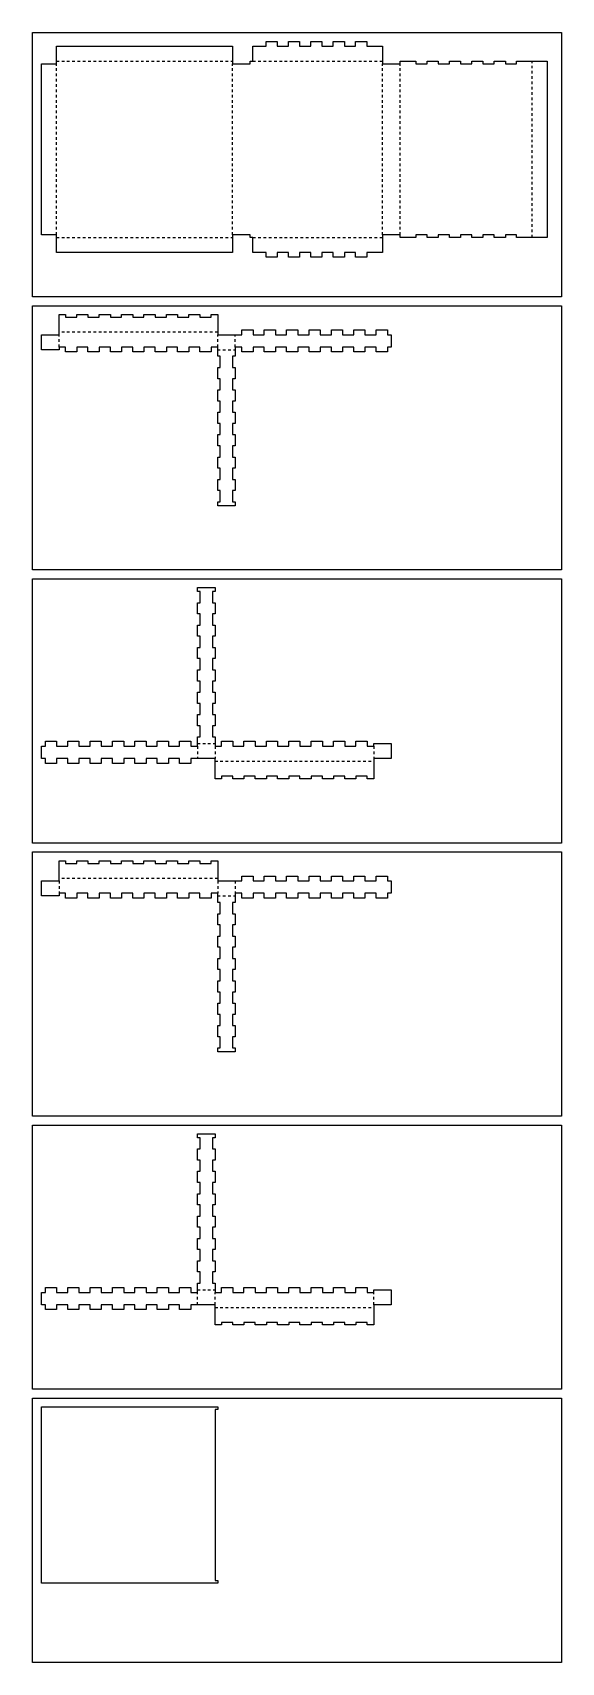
# Model space of a CAD drawing. Header units: metres. Extents: x 0 to 600, y -1550 to 300.
import ezdxf

# ---------------------------------------------------------------- set-up
doc = ezdxf.new("R2010")
doc.units = ezdxf.units.M

msp = doc.modelspace()

# ---------------------------------------------------------------- linework, layer by layer
at = {"layer": '1'}
for p, q in [((27, 264.46), (27, 284.46)), ((27, 284.46), (227, 284.46)), ((227, 284.46), (227, 264.46)), ((250, 267.46), (250, 284.46)), ((250, 284.46), (264.85, 284.46)), ((264.85, 284.46), (264.85, 290)), ((264.85, 290), (277.55, 290)), ((277.55, 290), (277.55, 284.46)), ((277.55, 284.46), (290.25, 284.46)), ((290.25, 284.46), (290.25, 290)), ((290.25, 290), (302.95, 290)), ((302.95, 290), (302.95, 284.46)), ((302.95, 284.46), (315.65, 284.46)), ((315.65, 284.46), (315.65, 290)), ((315.65, 290), (328.35, 290)), ((328.35, 290), (328.35, 284.46)), ((328.35, 284.46), (341.05, 284.46)), ((341.05, 284.46), (341.05, 290)), ((341.05, 290), (353.75, 290)), ((353.75, 290), (353.75, 284.46)), ((353.75, 284.46), (366.45, 284.46)), ((366.45, 284.46), (366.45, 290)), ((366.45, 290), (379.15, 290)), ((379.15, 290), (379.15, 284.46)), ((379.15, 284.46), (397, 284.46)), ((397, 284.46), (397, 264.46)), ((10, 70.46), (10, 264.46)), ((10, 264.46), (27, 264.46)), ((227, 264.46), (247, 264.46)), ((247, 264.46), (247, 267.46)), ((247, 267.46), (250, 267.46)), ((397, 264.46), (417, 264.46)), ((417, 264.46), (417, 267.46)), ((417, 267.46), (434.85, 267.46)), ((434.85, 267.46), (434.85, 264.46)), ((434.85, 264.46), (447.55, 264.46)), ((447.55, 264.46), (447.55, 267.46)), ((447.55, 267.46), (460.25, 267.46)), ((460.25, 267.46), (460.25, 264.46)), ((460.25, 264.46), (472.95, 264.46)), ((472.95, 264.46), (472.95, 267.46)), ((472.95, 267.46), (485.65, 267.46)), ((485.65, 267.46), (485.65, 264.46)), ((485.65, 264.46), (498.35, 264.46)), ((498.35, 264.46), (498.35, 267.46)), ((498.35, 267.46), (511.05, 267.46)), ((511.05, 267.46), (511.05, 264.46)), ((511.05, 264.46), (523.75, 264.46)), ((523.75, 264.46), (523.75, 267.46)), ((523.75, 267.46), (536.45, 267.46)), ((536.45, 267.46), (536.45, 264.46)), ((536.45, 264.46), (549.15, 264.46)), ((549.15, 264.46), (549.15, 267.46)), ((549.15, 267.46), (584, 267.46)), ((584, 267.46), (584, 67.46)), ((27, 70.46), (10, 70.46)), ((27, 50.46), (27, 70.46)), ((247, 70.46), (227, 70.46)), ((227, 70.46), (227, 50.46)), ((247, 67.46), (247, 70.46)), ((250, 67.46), (247, 67.46)), ((250, 50.46), (250, 67.46)), ((417, 70.46), (397, 70.46)), ((397, 70.46), (397, 50.46)), ((417, 67.46), (417, 70.46)), ((434.85, 67.46), (417, 67.46)), ((447.55, 70.46), (434.85, 70.46)), ((434.85, 70.46), (434.85, 67.46)), ((447.55, 67.46), (447.55, 70.46)), ((460.25, 67.46), (447.55, 67.46)), ((472.95, 70.46), (460.25, 70.46)), ((460.25, 70.46), (460.25, 67.46)), ((472.95, 67.46), (472.95, 70.46)), ((485.65, 67.46), (472.95, 67.46)), ((498.35, 70.46), (485.65, 70.46)), ((485.65, 70.46), (485.65, 67.46)), ((498.35, 67.46), (498.35, 70.46)), ((511.05, 67.46), (498.35, 67.46)), ((523.75, 70.46), (511.05, 70.46)), ((511.05, 70.46), (511.05, 67.46)), ((523.75, 67.46), (523.75, 70.46)), ((536.45, 67.46), (523.75, 67.46)), ((549.15, 70.46), (536.45, 70.46)), ((536.45, 70.46), (536.45, 67.46)), ((549.15, 67.46), (549.15, 70.46)), ((584, 67.46), (549.15, 67.46)), ((227, 50.46), (27, 50.46)), ((264.85, 50.46), (250, 50.46)), ((264.85, 44.92), (264.85, 50.46)), ((277.55, 44.92), (264.85, 44.92)), ((290.25, 50.46), (277.55, 50.46)), ((277.55, 50.46), (277.55, 44.92)), ((290.25, 44.92), (290.25, 50.46)), ((302.95, 44.92), (290.25, 44.92)), ((315.65, 50.46), (302.95, 50.46)), ((302.95, 50.46), (302.95, 44.92)), ((315.65, 44.92), (315.65, 50.46)), ((328.35, 44.92), (315.65, 44.92)), ((341.05, 50.46), (328.35, 50.46)), ((328.35, 50.46), (328.35, 44.92)), ((341.05, 44.92), (341.05, 50.46)), ((353.75, 44.92), (341.05, 44.92)), ((366.45, 50.46), (353.75, 50.46)), ((353.75, 50.46), (353.75, 44.92)), ((366.45, 44.92), (366.45, 50.46)), ((379.15, 44.92), (366.45, 44.92)), ((397, 50.46), (379.15, 50.46)), ((379.15, 50.46), (379.15, 44.92))]:
    msp.add_line(p, q, dxfattribs=at)
at = {"layer": '2'}
for p, q in [((10, -1460), (10, -1260)), ((10, -1260), (210, -1260)), ((210, -1263), (207, -1263)), ((207, -1263), (207, -1457)), ((210, -1260), (210, -1263)), ((210, -1460), (10, -1460)), ((207, -1457), (210, -1457)), ((210, -1457), (210, -1460))]:
    msp.add_line(p, q, dxfattribs=at)
at = {"layer": '3'}
for p, q in [((30, -43), (30, -20)), ((30, -20), (37.45, -20)), ((37.45, -20), (37.45, -23)), ((37.45, -23), (50.15, -23)), ((50.15, -23), (50.15, -20)), ((50.15, -20), (62.85, -20)), ((62.85, -20), (62.85, -23)), ((62.85, -23), (75.55, -23)), ((75.55, -23), (75.55, -20)), ((75.55, -20), (88.25, -20)), ((88.25, -20), (88.25, -23)), ((88.25, -23), (100.95, -23)), ((100.95, -23), (100.95, -20)), ((100.95, -20), (113.65, -20)), ((113.65, -20), (113.65, -23)), ((113.65, -23), (126.35, -23)), ((126.35, -23), (126.35, -20)), ((126.35, -20), (139.05, -20)), ((139.05, -20), (139.05, -23)), ((139.05, -23), (151.75, -23)), ((151.75, -23), (151.75, -20)), ((151.75, -20), (164.45, -20)), ((164.45, -20), (164.45, -23)), ((164.45, -23), (177.15, -23)), ((177.15, -23), (177.15, -20)), ((177.15, -20), (189.85, -20)), ((189.85, -20), (189.85, -23)), ((189.85, -23), (202.55, -23)), ((202.55, -23), (202.55, -20)), ((202.55, -20), (210, -20)), ((210, -20), (210, -43)), ((10, -60), (10, -43)), ((10, -43), (30, -43)), ((210, -43), (237.45, -43)), ((237.45, -43), (237.45, -37.46)), ((237.45, -37.46), (250.15, -37.46)), ((250.15, -37.46), (250.15, -43)), ((250.15, -43), (262.85, -43)), ((262.85, -43), (262.85, -37.46)), ((262.85, -37.46), (275.55, -37.46)), ((275.55, -37.46), (275.55, -43)), ((275.55, -43), (288.25, -43)), ((288.25, -43), (288.25, -37.46)), ((288.25, -37.46), (300.95, -37.46)), ((300.95, -37.46), (300.95, -43)), ((300.95, -43), (313.65, -43)), ((313.65, -43), (313.65, -37.46)), ((313.65, -37.46), (326.35, -37.46)), ((326.35, -37.46), (326.35, -43)), ((326.35, -43), (339.05, -43)), ((339.05, -43), (339.05, -37.46)), ((339.05, -37.46), (351.75, -37.46)), ((351.75, -37.46), (351.75, -43)), ((351.75, -43), (364.45, -43)), ((364.45, -43), (364.45, -37.46)), ((364.45, -37.46), (377.15, -37.46)), ((377.15, -37.46), (377.15, -43)), ((377.15, -43), (389.85, -43)), ((389.85, -43), (389.85, -37.46)), ((389.85, -37.46), (402.55, -37.46)), ((402.55, -37.46), (402.55, -43)), ((402.55, -43), (407, -43)), ((407, -43), (407, -57)), ((30, -60), (10, -60)), ((37.45, -57), (30, -57)), ((30, -57), (30, -60)), ((37.45, -62.54), (37.45, -57)), ((50.15, -62.54), (37.45, -62.54)), ((62.85, -57), (50.15, -57)), ((50.15, -57), (50.15, -62.54)), ((62.85, -62.54), (62.85, -57)), ((75.55, -62.54), (62.85, -62.54)), ((88.25, -57), (75.55, -57)), ((75.55, -57), (75.55, -62.54)), ((88.25, -62.54), (88.25, -57)), ((100.95, -62.54), (88.25, -62.54)), ((113.65, -57), (100.95, -57)), ((100.95, -57), (100.95, -62.54)), ((113.65, -62.54), (113.65, -57)), ((126.35, -62.54), (113.65, -62.54)), ((139.05, -57), (126.35, -57)), ((126.35, -57), (126.35, -62.54)), ((139.05, -62.54), (139.05, -57)), ((151.75, -62.54), (139.05, -62.54)), ((164.45, -57), (151.75, -57)), ((151.75, -57), (151.75, -62.54)), ((164.45, -62.54), (164.45, -57)), ((177.15, -62.54), (164.45, -62.54)), ((189.85, -57), (177.15, -57)), ((177.15, -57), (177.15, -62.54)), ((189.85, -62.54), (189.85, -57)), ((202.55, -62.54), (189.85, -62.54)), ((210, -57), (202.55, -57)), ((202.55, -57), (202.55, -62.54)), ((210, -67.45), (210, -57)), ((213, -67.45), (210, -67.45)), ((213, -80.15), (213, -67.45)), ((230, -67.45), (227, -67.45)), ((227, -67.45), (227, -80.15)), ((237.45, -57), (230, -57)), ((230, -57), (230, -67.45)), ((237.45, -62.54), (237.45, -57)), ((250.15, -62.54), (237.45, -62.54)), ((262.85, -57), (250.15, -57)), ((250.15, -57), (250.15, -62.54)), ((262.85, -62.54), (262.85, -57)), ((275.55, -62.54), (262.85, -62.54)), ((288.25, -57), (275.55, -57)), ((275.55, -57), (275.55, -62.54)), ((288.25, -62.54), (288.25, -57)), ((300.95, -62.54), (288.25, -62.54)), ((313.65, -57), (300.95, -57)), ((300.95, -57), (300.95, -62.54)), ((313.65, -62.54), (313.65, -57)), ((326.35, -62.54), (313.65, -62.54)), ((339.05, -57), (326.35, -57)), ((326.35, -57), (326.35, -62.54)), ((339.05, -62.54), (339.05, -57)), ((351.75, -62.54), (339.05, -62.54)), ((364.45, -57), (351.75, -57)), ((351.75, -57), (351.75, -62.54)), ((364.45, -62.54), (364.45, -57)), ((377.15, -62.54), (364.45, -62.54)), ((389.85, -57), (377.15, -57)), ((377.15, -57), (377.15, -62.54)), ((389.85, -62.54), (389.85, -57)), ((402.55, -62.54), (389.85, -62.54)), ((407, -57), (402.55, -57)), ((402.55, -57), (402.55, -62.54)), ((210, -92.85), (210, -80.15)), ((210, -80.15), (213, -80.15)), ((227, -80.15), (230, -80.15)), ((230, -80.15), (230, -92.85)), ((213, -92.85), (210, -92.85)), ((210, -118.25), (210, -105.55)), ((210, -105.55), (213, -105.55)), ((213, -105.55), (213, -92.85)), ((230, -92.85), (227, -92.85)), ((227, -92.85), (227, -105.55)), ((227, -105.55), (230, -105.55)), ((230, -105.55), (230, -118.25)), ((213, -118.25), (210, -118.25)), ((213, -130.95), (213, -118.25)), ((230, -118.25), (227, -118.25)), ((227, -118.25), (227, -130.95)), ((210, -143.65), (210, -130.95)), ((210, -130.95), (213, -130.95)), ((213, -143.65), (210, -143.65)), ((213, -156.35), (213, -143.65)), ((227, -130.95), (230, -130.95)), ((230, -143.65), (227, -143.65)), ((227, -143.65), (227, -156.35)), ((230, -130.95), (230, -143.65)), ((210, -169.05), (210, -156.35)), ((210, -156.35), (213, -156.35)), ((227, -156.35), (230, -156.35)), ((230, -156.35), (230, -169.05)), ((213, -169.05), (210, -169.05)), ((210, -194.45), (210, -181.75)), ((210, -181.75), (213, -181.75)), ((213, -181.75), (213, -169.05)), ((230, -169.05), (227, -169.05)), ((227, -169.05), (227, -181.75)), ((227, -181.75), (230, -181.75)), ((230, -181.75), (230, -194.45)), ((213, -194.45), (210, -194.45)), ((213, -207.15), (213, -194.45)), ((230, -194.45), (227, -194.45)), ((227, -194.45), (227, -207.15)), ((210, -219.85), (210, -207.15)), ((210, -207.15), (213, -207.15)), ((213, -219.85), (210, -219.85)), ((213, -232.55), (213, -219.85)), ((227, -207.15), (230, -207.15)), ((230, -219.85), (227, -219.85)), ((227, -219.85), (227, -232.55)), ((230, -207.15), (230, -219.85)), ((210, -237), (210, -232.55)), ((210, -232.55), (213, -232.55)), ((230, -237), (210, -237)), ((227, -232.55), (230, -232.55)), ((230, -232.55), (230, -237))]:
    msp.add_line(p, q, dxfattribs=at)
at = {"layer": '4'}
for p, q in [((187, -334.45), (187, -330)), ((187, -330), (207, -330)), ((207, -330), (207, -334.45)), ((190, -334.45), (187, -334.45)), ((187, -359.85), (187, -347.15)), ((187, -347.15), (190, -347.15)), ((190, -347.15), (190, -334.45)), ((207, -334.45), (204, -334.45)), ((204, -334.45), (204, -347.15)), ((204, -347.15), (207, -347.15)), ((207, -347.15), (207, -359.85)), ((190, -359.85), (187, -359.85)), ((190, -372.55), (190, -359.85)), ((207, -359.85), (204, -359.85)), ((204, -359.85), (204, -372.55)), ((187, -385.25), (187, -372.55)), ((187, -372.55), (190, -372.55)), ((190, -385.25), (187, -385.25)), ((190, -397.95), (190, -385.25)), ((204, -372.55), (207, -372.55)), ((207, -385.25), (204, -385.25)), ((204, -385.25), (204, -397.95)), ((207, -372.55), (207, -385.25)), ((187, -410.65), (187, -397.95)), ((187, -397.95), (190, -397.95)), ((204, -397.95), (207, -397.95)), ((207, -397.95), (207, -410.65)), ((190, -410.65), (187, -410.65)), ((187, -436.05), (187, -423.35)), ((187, -423.35), (190, -423.35)), ((190, -423.35), (190, -410.65)), ((207, -410.65), (204, -410.65)), ((204, -410.65), (204, -423.35)), ((204, -423.35), (207, -423.35)), ((207, -423.35), (207, -436.05)), ((190, -436.05), (187, -436.05)), ((190, -448.75), (190, -436.05)), ((207, -436.05), (204, -436.05)), ((204, -436.05), (204, -448.75)), ((187, -461.45), (187, -448.75)), ((187, -448.75), (190, -448.75)), ((190, -461.45), (187, -461.45)), ((190, -474.15), (190, -461.45)), ((204, -448.75), (207, -448.75)), ((207, -461.45), (204, -461.45)), ((204, -461.45), (204, -474.15)), ((207, -448.75), (207, -461.45)), ((187, -486.85), (187, -474.15)), ((187, -474.15), (190, -474.15)), ((204, -474.15), (207, -474.15)), ((207, -474.15), (207, -486.85)), ((190, -486.85), (187, -486.85)), ((190, -499.55), (190, -486.85)), ((207, -486.85), (204, -486.85)), ((204, -486.85), (204, -499.55)), ((10, -524), (10, -510)), ((10, -510), (14.45, -510)), ((14.45, -510), (14.45, -504.46)), ((14.45, -504.46), (27.15, -504.46)), ((27.15, -504.46), (27.15, -510)), ((27.15, -510), (39.85, -510)), ((39.85, -510), (39.85, -504.46)), ((39.85, -504.46), (52.55, -504.46)), ((52.55, -504.46), (52.55, -510)), ((52.55, -510), (65.25, -510)), ((65.25, -510), (65.25, -504.46)), ((65.25, -504.46), (77.95, -504.46)), ((77.95, -504.46), (77.95, -510)), ((77.95, -510), (90.65, -510)), ((90.65, -510), (90.65, -504.46)), ((90.65, -504.46), (103.35, -504.46)), ((103.35, -504.46), (103.35, -510)), ((103.35, -510), (116.05, -510)), ((116.05, -510), (116.05, -504.46)), ((116.05, -504.46), (128.75, -504.46)), ((128.75, -504.46), (128.75, -510)), ((128.75, -510), (141.45, -510)), ((141.45, -510), (141.45, -504.46)), ((141.45, -504.46), (154.15, -504.46)), ((154.15, -504.46), (154.15, -510)), ((154.15, -510), (166.85, -510)), ((166.85, -510), (166.85, -504.46)), ((166.85, -504.46), (179.55, -504.46)), ((179.55, -504.46), (179.55, -510)), ((179.55, -510), (187, -510)), ((187, -510), (187, -499.55)), ((187, -499.55), (190, -499.55)), ((204, -499.55), (207, -499.55)), ((207, -499.55), (207, -510)), ((207, -510), (214.45, -510)), ((214.45, -510), (214.45, -504.46)), ((214.45, -504.46), (227.15, -504.46)), ((227.15, -504.46), (227.15, -510)), ((227.15, -510), (239.85, -510)), ((239.85, -510), (239.85, -504.46)), ((239.85, -504.46), (252.55, -504.46)), ((252.55, -504.46), (252.55, -510)), ((252.55, -510), (265.25, -510)), ((265.25, -510), (265.25, -504.46)), ((265.25, -504.46), (277.95, -504.46)), ((277.95, -504.46), (277.95, -510)), ((277.95, -510), (290.65, -510)), ((290.65, -510), (290.65, -504.46)), ((290.65, -504.46), (303.35, -504.46)), ((303.35, -504.46), (303.35, -510)), ((303.35, -510), (316.05, -510)), ((316.05, -510), (316.05, -504.46)), ((316.05, -504.46), (328.75, -504.46)), ((328.75, -504.46), (328.75, -510)), ((328.75, -510), (341.45, -510)), ((341.45, -510), (341.45, -504.46)), ((341.45, -504.46), (354.15, -504.46)), ((354.15, -504.46), (354.15, -510)), ((354.15, -510), (366.85, -510)), ((366.85, -510), (366.85, -504.46)), ((366.85, -504.46), (379.55, -504.46)), ((379.55, -504.46), (379.55, -510)), ((379.55, -510), (387, -510)), ((387, -510), (387, -507)), ((387, -507), (407, -507)), ((407, -507), (407, -524)), ((14.45, -524), (10, -524)), ((14.45, -529.54), (14.45, -524)), ((27.15, -529.54), (14.45, -529.54)), ((39.85, -524), (27.15, -524)), ((27.15, -524), (27.15, -529.54)), ((39.85, -529.54), (39.85, -524)), ((52.55, -529.54), (39.85, -529.54)), ((65.25, -524), (52.55, -524)), ((52.55, -524), (52.55, -529.54)), ((65.25, -529.54), (65.25, -524)), ((77.95, -529.54), (65.25, -529.54)), ((90.65, -524), (77.95, -524)), ((77.95, -524), (77.95, -529.54)), ((90.65, -529.54), (90.65, -524)), ((103.35, -529.54), (90.65, -529.54)), ((116.05, -524), (103.35, -524)), ((103.35, -524), (103.35, -529.54)), ((116.05, -529.54), (116.05, -524)), ((128.75, -529.54), (116.05, -529.54)), ((141.45, -524), (128.75, -524)), ((128.75, -524), (128.75, -529.54)), ((141.45, -529.54), (141.45, -524)), ((154.15, -529.54), (141.45, -529.54)), ((166.85, -524), (154.15, -524)), ((154.15, -524), (154.15, -529.54)), ((166.85, -529.54), (166.85, -524)), ((179.55, -529.54), (166.85, -529.54)), ((207, -524), (179.55, -524)), ((179.55, -524), (179.55, -529.54)), ((207, -547), (207, -524)), ((407, -524), (387, -524)), ((387, -524), (387, -547)), ((214.45, -547), (207, -547)), ((227.15, -544), (214.45, -544)), ((214.45, -544), (214.45, -547)), ((227.15, -547), (227.15, -544)), ((239.85, -547), (227.15, -547)), ((252.55, -544), (239.85, -544)), ((239.85, -544), (239.85, -547)), ((252.55, -547), (252.55, -544)), ((265.25, -547), (252.55, -547)), ((277.95, -544), (265.25, -544)), ((265.25, -544), (265.25, -547)), ((277.95, -547), (277.95, -544)), ((290.65, -547), (277.95, -547)), ((303.35, -544), (290.65, -544)), ((290.65, -544), (290.65, -547)), ((303.35, -547), (303.35, -544)), ((316.05, -547), (303.35, -547)), ((328.75, -544), (316.05, -544)), ((316.05, -544), (316.05, -547)), ((328.75, -547), (328.75, -544)), ((341.45, -547), (328.75, -547)), ((354.15, -544), (341.45, -544)), ((341.45, -544), (341.45, -547)), ((354.15, -547), (354.15, -544)), ((366.85, -547), (354.15, -547)), ((379.55, -544), (366.85, -544)), ((366.85, -544), (366.85, -547)), ((379.55, -547), (379.55, -544)), ((387, -547), (379.55, -547))]:
    msp.add_line(p, q, dxfattribs=at)
at = {"layer": '5'}
for p, q in [((30, -663), (30, -640)), ((30, -640), (37.45, -640)), ((37.45, -640), (37.45, -643)), ((37.45, -643), (50.15, -643)), ((50.15, -643), (50.15, -640)), ((50.15, -640), (62.85, -640)), ((62.85, -640), (62.85, -643)), ((62.85, -643), (75.55, -643)), ((75.55, -643), (75.55, -640)), ((75.55, -640), (88.25, -640)), ((88.25, -640), (88.25, -643)), ((88.25, -643), (100.95, -643)), ((100.95, -643), (100.95, -640)), ((100.95, -640), (113.65, -640)), ((113.65, -640), (113.65, -643)), ((113.65, -643), (126.35, -643)), ((126.35, -643), (126.35, -640)), ((126.35, -640), (139.05, -640)), ((139.05, -640), (139.05, -643)), ((139.05, -643), (151.75, -643)), ((151.75, -643), (151.75, -640)), ((151.75, -640), (164.45, -640)), ((164.45, -640), (164.45, -643)), ((164.45, -643), (177.15, -643)), ((177.15, -643), (177.15, -640)), ((177.15, -640), (189.85, -640)), ((189.85, -640), (189.85, -643)), ((189.85, -643), (202.55, -643)), ((202.55, -643), (202.55, -640)), ((202.55, -640), (210, -640)), ((210, -640), (210, -663)), ((10, -680), (10, -663)), ((10, -663), (30, -663)), ((210, -663), (237.45, -663)), ((237.45, -663), (237.45, -657.46)), ((237.45, -657.46), (250.15, -657.46)), ((250.15, -657.46), (250.15, -663)), ((250.15, -663), (262.85, -663)), ((262.85, -663), (262.85, -657.46)), ((262.85, -657.46), (275.55, -657.46)), ((275.55, -657.46), (275.55, -663)), ((275.55, -663), (288.25, -663)), ((288.25, -663), (288.25, -657.46)), ((288.25, -657.46), (300.95, -657.46)), ((300.95, -657.46), (300.95, -663)), ((300.95, -663), (313.65, -663)), ((313.65, -663), (313.65, -657.46)), ((313.65, -657.46), (326.35, -657.46)), ((326.35, -657.46), (326.35, -663)), ((326.35, -663), (339.05, -663)), ((339.05, -663), (339.05, -657.46)), ((339.05, -657.46), (351.75, -657.46)), ((351.75, -657.46), (351.75, -663)), ((351.75, -663), (364.45, -663)), ((364.45, -663), (364.45, -657.46)), ((364.45, -657.46), (377.15, -657.46)), ((377.15, -657.46), (377.15, -663)), ((377.15, -663), (389.85, -663)), ((389.85, -663), (389.85, -657.46)), ((389.85, -657.46), (402.55, -657.46)), ((402.55, -657.46), (402.55, -663)), ((402.55, -663), (407, -663)), ((407, -663), (407, -677)), ((30, -680), (10, -680)), ((37.45, -677), (30, -677)), ((30, -677), (30, -680)), ((37.45, -682.54), (37.45, -677)), ((50.15, -682.54), (37.45, -682.54)), ((62.85, -677), (50.15, -677)), ((50.15, -677), (50.15, -682.54)), ((62.85, -682.54), (62.85, -677)), ((75.55, -682.54), (62.85, -682.54)), ((88.25, -677), (75.55, -677)), ((75.55, -677), (75.55, -682.54)), ((88.25, -682.54), (88.25, -677)), ((100.95, -682.54), (88.25, -682.54)), ((113.65, -677), (100.95, -677)), ((100.95, -677), (100.95, -682.54)), ((113.65, -682.54), (113.65, -677)), ((126.35, -682.54), (113.65, -682.54)), ((139.05, -677), (126.35, -677)), ((126.35, -677), (126.35, -682.54)), ((139.05, -682.54), (139.05, -677)), ((151.75, -682.54), (139.05, -682.54)), ((164.45, -677), (151.75, -677)), ((151.75, -677), (151.75, -682.54)), ((164.45, -682.54), (164.45, -677)), ((177.15, -682.54), (164.45, -682.54)), ((189.85, -677), (177.15, -677)), ((177.15, -677), (177.15, -682.54)), ((189.85, -682.54), (189.85, -677)), ((202.55, -682.54), (189.85, -682.54)), ((210, -677), (202.55, -677)), ((202.55, -677), (202.55, -682.54)), ((210, -687.45), (210, -677)), ((237.45, -677), (230, -677)), ((230, -677), (230, -687.45)), ((237.45, -682.54), (237.45, -677)), ((250.15, -682.54), (237.45, -682.54)), ((262.85, -677), (250.15, -677)), ((250.15, -677), (250.15, -682.54)), ((262.85, -682.54), (262.85, -677)), ((275.55, -682.54), (262.85, -682.54)), ((288.25, -677), (275.55, -677)), ((275.55, -677), (275.55, -682.54)), ((288.25, -682.54), (288.25, -677)), ((300.95, -682.54), (288.25, -682.54)), ((313.65, -677), (300.95, -677)), ((300.95, -677), (300.95, -682.54)), ((313.65, -682.54), (313.65, -677)), ((326.35, -682.54), (313.65, -682.54)), ((339.05, -677), (326.35, -677)), ((326.35, -677), (326.35, -682.54)), ((339.05, -682.54), (339.05, -677)), ((351.75, -682.54), (339.05, -682.54)), ((364.45, -677), (351.75, -677)), ((351.75, -677), (351.75, -682.54)), ((364.45, -682.54), (364.45, -677)), ((377.15, -682.54), (364.45, -682.54)), ((389.85, -677), (377.15, -677)), ((377.15, -677), (377.15, -682.54)), ((389.85, -682.54), (389.85, -677)), ((402.55, -682.54), (389.85, -682.54)), ((407, -677), (402.55, -677)), ((402.55, -677), (402.55, -682.54)), ((213, -687.45), (210, -687.45)), ((210, -712.85), (210, -700.15)), ((210, -700.15), (213, -700.15)), ((213, -700.15), (213, -687.45)), ((230, -687.45), (227, -687.45)), ((227, -687.45), (227, -700.15)), ((227, -700.15), (230, -700.15)), ((230, -700.15), (230, -712.85)), ((213, -712.85), (210, -712.85)), ((213, -725.55), (213, -712.85)), ((230, -712.85), (227, -712.85)), ((227, -712.85), (227, -725.55)), ((210, -738.25), (210, -725.55)), ((210, -725.55), (213, -725.55)), ((213, -738.25), (210, -738.25)), ((213, -750.95), (213, -738.25)), ((227, -725.55), (230, -725.55)), ((230, -738.25), (227, -738.25)), ((227, -738.25), (227, -750.95)), ((230, -725.55), (230, -738.25)), ((210, -763.65), (210, -750.95)), ((210, -750.95), (213, -750.95)), ((227, -750.95), (230, -750.95)), ((230, -750.95), (230, -763.65)), ((213, -763.65), (210, -763.65)), ((210, -789.05), (210, -776.35)), ((210, -776.35), (213, -776.35)), ((213, -776.35), (213, -763.65)), ((230, -763.65), (227, -763.65)), ((227, -763.65), (227, -776.35)), ((227, -776.35), (230, -776.35)), ((230, -776.35), (230, -789.05)), ((213, -789.05), (210, -789.05)), ((213, -801.75), (213, -789.05)), ((230, -789.05), (227, -789.05)), ((227, -789.05), (227, -801.75)), ((210, -814.45), (210, -801.75)), ((210, -801.75), (213, -801.75)), ((227, -801.75), (230, -801.75)), ((230, -801.75), (230, -814.45)), ((213, -814.45), (210, -814.45)), ((210, -839.85), (210, -827.15)), ((210, -827.15), (213, -827.15)), ((213, -827.15), (213, -814.45)), ((230, -814.45), (227, -814.45)), ((227, -814.45), (227, -827.15)), ((227, -827.15), (230, -827.15)), ((230, -827.15), (230, -839.85)), ((213, -839.85), (210, -839.85)), ((213, -852.55), (213, -839.85)), ((230, -839.85), (227, -839.85)), ((227, -839.85), (227, -852.55)), ((210, -857), (210, -852.55)), ((210, -852.55), (213, -852.55)), ((230, -857), (210, -857)), ((227, -852.55), (230, -852.55)), ((230, -852.55), (230, -857))]:
    msp.add_line(p, q, dxfattribs=at)
at = {"layer": '6'}
for p, q in [((187, -954.45), (187, -950)), ((187, -950), (207, -950)), ((190, -954.45), (187, -954.45)), ((190, -967.15), (190, -954.45)), ((207, -954.45), (204, -954.45)), ((204, -954.45), (204, -967.15)), ((207, -950), (207, -954.45)), ((187, -979.85), (187, -967.15)), ((187, -967.15), (190, -967.15)), ((190, -979.85), (187, -979.85)), ((190, -992.55), (190, -979.85)), ((204, -967.15), (207, -967.15)), ((207, -979.85), (204, -979.85)), ((204, -979.85), (204, -992.55)), ((207, -967.15), (207, -979.85)), ((187, -1005.25), (187, -992.55)), ((187, -992.55), (190, -992.55)), ((204, -992.55), (207, -992.55)), ((207, -992.55), (207, -1005.25)), ((190, -1005.25), (187, -1005.25)), ((190, -1017.95), (190, -1005.25)), ((207, -1005.25), (204, -1005.25)), ((204, -1005.25), (204, -1017.95)), ((187, -1030.65), (187, -1017.95)), ((187, -1017.95), (190, -1017.95)), ((190, -1030.65), (187, -1030.65)), ((190, -1043.35), (190, -1030.65)), ((204, -1017.95), (207, -1017.95)), ((207, -1030.65), (204, -1030.65)), ((204, -1030.65), (204, -1043.35)), ((207, -1017.95), (207, -1030.65)), ((187, -1056.05), (187, -1043.35)), ((187, -1043.35), (190, -1043.35)), ((204, -1043.35), (207, -1043.35)), ((207, -1043.35), (207, -1056.05)), ((190, -1056.05), (187, -1056.05)), ((187, -1081.45), (187, -1068.75)), ((187, -1068.75), (190, -1068.75)), ((190, -1068.75), (190, -1056.05)), ((207, -1056.05), (204, -1056.05)), ((204, -1056.05), (204, -1068.75)), ((204, -1068.75), (207, -1068.75)), ((207, -1068.75), (207, -1081.45)), ((190, -1081.45), (187, -1081.45)), ((190, -1094.15), (190, -1081.45)), ((207, -1081.45), (204, -1081.45)), ((204, -1081.45), (204, -1094.15)), ((187, -1106.85), (187, -1094.15)), ((187, -1094.15), (190, -1094.15)), ((190, -1106.85), (187, -1106.85)), ((190, -1119.55), (190, -1106.85)), ((204, -1094.15), (207, -1094.15)), ((207, -1106.85), (204, -1106.85)), ((204, -1106.85), (204, -1119.55)), ((207, -1094.15), (207, -1106.85)), ((14.45, -1130), (14.45, -1124.46)), ((14.45, -1124.46), (27.15, -1124.46)), ((27.15, -1124.46), (27.15, -1130)), ((39.85, -1130), (39.85, -1124.46)), ((39.85, -1124.46), (52.55, -1124.46)), ((52.55, -1124.46), (52.55, -1130)), ((65.25, -1130), (65.25, -1124.46)), ((65.25, -1124.46), (77.95, -1124.46)), ((77.95, -1124.46), (77.95, -1130)), ((90.65, -1130), (90.65, -1124.46)), ((90.65, -1124.46), (103.35, -1124.46)), ((103.35, -1124.46), (103.35, -1130)), ((116.05, -1130), (116.05, -1124.46)), ((116.05, -1124.46), (128.75, -1124.46)), ((128.75, -1124.46), (128.75, -1130)), ((141.45, -1130), (141.45, -1124.46)), ((141.45, -1124.46), (154.15, -1124.46)), ((154.15, -1124.46), (154.15, -1130)), ((166.85, -1130), (166.85, -1124.46)), ((166.85, -1124.46), (179.55, -1124.46)), ((179.55, -1124.46), (179.55, -1130)), ((187, -1130), (187, -1119.55)), ((187, -1119.55), (190, -1119.55)), ((204, -1119.55), (207, -1119.55)), ((207, -1119.55), (207, -1130)), ((214.45, -1130), (214.45, -1124.46)), ((214.45, -1124.46), (227.15, -1124.46)), ((227.15, -1124.46), (227.15, -1130)), ((239.85, -1130), (239.85, -1124.46)), ((239.85, -1124.46), (252.55, -1124.46)), ((252.55, -1124.46), (252.55, -1130)), ((265.25, -1130), (265.25, -1124.46)), ((265.25, -1124.46), (277.95, -1124.46)), ((277.95, -1124.46), (277.95, -1130)), ((290.65, -1130), (290.65, -1124.46)), ((290.65, -1124.46), (303.35, -1124.46)), ((303.35, -1124.46), (303.35, -1130)), ((316.05, -1130), (316.05, -1124.46)), ((316.05, -1124.46), (328.75, -1124.46)), ((328.75, -1124.46), (328.75, -1130)), ((341.45, -1130), (341.45, -1124.46)), ((341.45, -1124.46), (354.15, -1124.46)), ((354.15, -1124.46), (354.15, -1130)), ((366.85, -1130), (366.85, -1124.46)), ((366.85, -1124.46), (379.55, -1124.46)), ((379.55, -1124.46), (379.55, -1130)), ((387, -1130), (387, -1127)), ((387, -1127), (407, -1127)), ((407, -1127), (407, -1144)), ((10, -1144), (10, -1130)), ((10, -1130), (14.45, -1130)), ((14.45, -1144), (10, -1144)), ((14.45, -1149.54), (14.45, -1144)), ((27.15, -1130), (39.85, -1130)), ((39.85, -1144), (27.15, -1144)), ((27.15, -1144), (27.15, -1149.54)), ((39.85, -1149.54), (39.85, -1144)), ((52.55, -1130), (65.25, -1130)), ((65.25, -1144), (52.55, -1144)), ((52.55, -1144), (52.55, -1149.54)), ((65.25, -1149.54), (65.25, -1144)), ((77.95, -1130), (90.65, -1130)), ((90.65, -1144), (77.95, -1144)), ((77.95, -1144), (77.95, -1149.54)), ((90.65, -1149.54), (90.65, -1144)), ((103.35, -1130), (116.05, -1130)), ((116.05, -1144), (103.35, -1144)), ((103.35, -1144), (103.35, -1149.54)), ((116.05, -1149.54), (116.05, -1144)), ((128.75, -1130), (141.45, -1130)), ((141.45, -1144), (128.75, -1144)), ((128.75, -1144), (128.75, -1149.54)), ((141.45, -1149.54), (141.45, -1144)), ((154.15, -1130), (166.85, -1130)), ((166.85, -1144), (154.15, -1144)), ((154.15, -1144), (154.15, -1149.54)), ((166.85, -1149.54), (166.85, -1144)), ((179.55, -1130), (187, -1130)), ((207, -1144), (179.55, -1144)), ((179.55, -1144), (179.55, -1149.54)), ((207, -1130), (214.45, -1130)), ((207, -1167), (207, -1144)), ((227.15, -1130), (239.85, -1130)), ((252.55, -1130), (265.25, -1130)), ((277.95, -1130), (290.65, -1130)), ((303.35, -1130), (316.05, -1130)), ((328.75, -1130), (341.45, -1130)), ((354.15, -1130), (366.85, -1130)), ((379.55, -1130), (387, -1130)), ((407, -1144), (387, -1144)), ((387, -1144), (387, -1167)), ((27.15, -1149.54), (14.45, -1149.54)), ((52.55, -1149.54), (39.85, -1149.54)), ((77.95, -1149.54), (65.25, -1149.54)), ((103.35, -1149.54), (90.65, -1149.54)), ((128.75, -1149.54), (116.05, -1149.54)), ((154.15, -1149.54), (141.45, -1149.54)), ((179.55, -1149.54), (166.85, -1149.54)), ((227.15, -1164), (214.45, -1164)), ((214.45, -1164), (214.45, -1167)), ((227.15, -1167), (227.15, -1164)), ((252.55, -1164), (239.85, -1164)), ((239.85, -1164), (239.85, -1167)), ((252.55, -1167), (252.55, -1164)), ((277.95, -1164), (265.25, -1164)), ((265.25, -1164), (265.25, -1167)), ((277.95, -1167), (277.95, -1164)), ((303.35, -1164), (290.65, -1164)), ((290.65, -1164), (290.65, -1167)), ((303.35, -1167), (303.35, -1164)), ((328.75, -1164), (316.05, -1164)), ((316.05, -1164), (316.05, -1167)), ((328.75, -1167), (328.75, -1164)), ((354.15, -1164), (341.45, -1164)), ((341.45, -1164), (341.45, -1167)), ((354.15, -1167), (354.15, -1164)), ((379.55, -1164), (366.85, -1164)), ((366.85, -1164), (366.85, -1167)), ((379.55, -1167), (379.55, -1164)), ((214.45, -1167), (207, -1167)), ((239.85, -1167), (227.15, -1167)), ((265.25, -1167), (252.55, -1167)), ((290.65, -1167), (277.95, -1167)), ((316.05, -1167), (303.35, -1167)), ((341.45, -1167), (328.75, -1167)), ((366.85, -1167), (354.15, -1167)), ((387, -1167), (379.55, -1167))]:
    msp.add_line(p, q, dxfattribs=at)
at = {"layer": 'fold-line'}
for p, q in [((27, 267.46), (30, 267.46)), ((27, 262.46), (27, 264.46)), ((27, 256.46), (27, 259.46)), ((33, 267.46), (36, 267.46)), ((39, 267.46), (42, 267.46)), ((45, 267.46), (48, 267.46)), ((51, 267.46), (54, 267.46)), ((57, 267.46), (60, 267.46)), ((63, 267.46), (66, 267.46)), ((69, 267.46), (72, 267.46)), ((75, 267.46), (78, 267.46)), ((81, 267.46), (84, 267.46)), ((87, 267.46), (90, 267.46)), ((93, 267.46), (96, 267.46)), ((99, 267.46), (102, 267.46)), ((105, 267.46), (108, 267.46)), ((111, 267.46), (114, 267.46)), ((117, 267.46), (120, 267.46)), ((123, 267.46), (126, 267.46)), ((129, 267.46), (132, 267.46)), ((135, 267.46), (138, 267.46)), ((141, 267.46), (144, 267.46)), ((147, 267.46), (150, 267.46)), ((153, 267.46), (156, 267.46)), ((159, 267.46), (162, 267.46)), ((165, 267.46), (168, 267.46)), ((171, 267.46), (174, 267.46)), ((177, 267.46), (180, 267.46)), ((183, 267.46), (186, 267.46)), ((189, 267.46), (192, 267.46)), ((195, 267.46), (198, 267.46)), ((201, 267.46), (204, 267.46)), ((207, 267.46), (210, 267.46)), ((213, 267.46), (216, 267.46)), ((219, 267.46), (222, 267.46)), ((225, 267.46), (227, 267.46)), ((227, 262.46), (227, 264.46)), ((227, 256.46), (227, 259.46)), ((250, 267.46), (253, 267.46)), ((256, 267.46), (259, 267.46)), ((262, 267.46), (265, 267.46)), ((268, 267.46), (271, 267.46)), ((274, 267.46), (277, 267.46)), ((280, 267.46), (283, 267.46)), ((286, 267.46), (289, 267.46)), ((292, 267.46), (295, 267.46)), ((298, 267.46), (301, 267.46)), ((304, 267.46), (307, 267.46)), ((310, 267.46), (313, 267.46)), ((316, 267.46), (319, 267.46)), ((322, 267.46), (325, 267.46)), ((328, 267.46), (331, 267.46)), ((334, 267.46), (337, 267.46)), ((340, 267.46), (343, 267.46)), ((346, 267.46), (349, 267.46)), ((352, 267.46), (355, 267.46)), ((358, 267.46), (361, 267.46)), ((364, 267.46), (367, 267.46)), ((370, 267.46), (373, 267.46)), ((376, 267.46), (379, 267.46)), ((382, 267.46), (385, 267.46)), ((388, 267.46), (391, 267.46)), ((394, 267.46), (397, 267.46)), ((397, 262.46), (397, 264.46)), ((397, 256.46), (397, 259.46)), ((417, 262.46), (417, 264.46)), ((417, 256.46), (417, 259.46)), ((567, 265.46), (567, 267.46)), ((567, 259.46), (567, 262.46)), ((27, 250.46), (27, 253.46)), ((27, 244.46), (27, 247.46)), ((27, 238.46), (27, 241.46)), ((227, 250.46), (227, 253.46)), ((227, 244.46), (227, 247.46)), ((227, 238.46), (227, 241.46)), ((397, 250.46), (397, 253.46)), ((397, 244.46), (397, 247.46)), ((397, 238.46), (397, 241.46)), ((417, 250.46), (417, 253.46)), ((417, 244.46), (417, 247.46)), ((417, 238.46), (417, 241.46)), ((567, 253.46), (567, 256.46)), ((567, 247.46), (567, 250.46)), ((567, 241.46), (567, 244.46)), ((27, 232.46), (27, 235.46)), ((27, 226.46), (27, 229.46)), ((27, 220.46), (27, 223.46)), ((227, 232.46), (227, 235.46)), ((227, 226.46), (227, 229.46)), ((227, 220.46), (227, 223.46)), ((397, 232.46), (397, 235.46)), ((397, 226.46), (397, 229.46)), ((397, 220.46), (397, 223.46)), ((417, 232.46), (417, 235.46)), ((417, 226.46), (417, 229.46)), ((417, 220.46), (417, 223.46)), ((567, 235.46), (567, 238.46)), ((567, 229.46), (567, 232.46)), ((567, 223.46), (567, 226.46)), ((27, 214.46), (27, 217.46)), ((27, 208.46), (27, 211.46)), ((27, 202.46), (27, 205.46)), ((227, 214.46), (227, 217.46)), ((227, 208.46), (227, 211.46)), ((227, 202.46), (227, 205.46)), ((397, 214.46), (397, 217.46)), ((397, 208.46), (397, 211.46)), ((397, 202.46), (397, 205.46)), ((417, 214.46), (417, 217.46)), ((417, 208.46), (417, 211.46)), ((417, 202.46), (417, 205.46)), ((567, 217.46), (567, 220.46)), ((567, 211.46), (567, 214.46)), ((567, 205.46), (567, 208.46)), ((27, 196.46), (27, 199.46)), ((27, 190.46), (27, 193.46)), ((27, 184.46), (27, 187.46)), ((227, 196.46), (227, 199.46)), ((227, 190.46), (227, 193.46)), ((227, 184.46), (227, 187.46)), ((397, 196.46), (397, 199.46)), ((397, 190.46), (397, 193.46)), ((397, 184.46), (397, 187.46)), ((417, 196.46), (417, 199.46)), ((417, 190.46), (417, 193.46)), ((417, 184.46), (417, 187.46)), ((567, 199.46), (567, 202.46)), ((567, 193.46), (567, 196.46)), ((567, 187.46), (567, 190.46)), ((27, 178.46), (27, 181.46)), ((27, 172.46), (27, 175.46)), ((27, 166.46), (27, 169.46)), ((227, 178.46), (227, 181.46)), ((227, 172.46), (227, 175.46)), ((227, 166.46), (227, 169.46)), ((397, 178.46), (397, 181.46)), ((397, 172.46), (397, 175.46)), ((397, 166.46), (397, 169.46)), ((417, 178.46), (417, 181.46)), ((417, 172.46), (417, 175.46)), ((417, 166.46), (417, 169.46)), ((567, 181.46), (567, 184.46)), ((567, 175.46), (567, 178.46)), ((567, 169.46), (567, 172.46)), ((27, 160.46), (27, 163.46)), ((27, 154.46), (27, 157.46)), ((27, 148.46), (27, 151.46)), ((227, 160.46), (227, 163.46)), ((227, 154.46), (227, 157.46)), ((227, 148.46), (227, 151.46)), ((397, 160.46), (397, 163.46)), ((397, 154.46), (397, 157.46)), ((397, 148.46), (397, 151.46)), ((417, 160.46), (417, 163.46)), ((417, 154.46), (417, 157.46)), ((417, 148.46), (417, 151.46)), ((567, 163.46), (567, 166.46)), ((567, 157.46), (567, 160.46)), ((567, 151.46), (567, 154.46)), ((567, 145.46), (567, 148.46)), ((27, 142.46), (27, 145.46)), ((27, 136.46), (27, 139.46)), ((27, 130.46), (27, 133.46)), ((227, 142.46), (227, 145.46)), ((227, 136.46), (227, 139.46)), ((227, 130.46), (227, 133.46)), ((397, 142.46), (397, 145.46)), ((397, 136.46), (397, 139.46)), ((397, 130.46), (397, 133.46)), ((417, 142.46), (417, 145.46)), ((417, 136.46), (417, 139.46)), ((417, 130.46), (417, 133.46)), ((567, 139.46), (567, 142.46)), ((567, 133.46), (567, 136.46)), ((567, 127.46), (567, 130.46)), ((27, 124.46), (27, 127.46)), ((27, 118.46), (27, 121.46)), ((27, 112.46), (27, 115.46)), ((227, 124.46), (227, 127.46)), ((227, 118.46), (227, 121.46)), ((227, 112.46), (227, 115.46)), ((397, 124.46), (397, 127.46)), ((397, 118.46), (397, 121.46)), ((397, 112.46), (397, 115.46)), ((417, 124.46), (417, 127.46)), ((417, 118.46), (417, 121.46)), ((417, 112.46), (417, 115.46)), ((567, 121.46), (567, 124.46)), ((567, 115.46), (567, 118.46)), ((567, 109.46), (567, 112.46)), ((27, 106.46), (27, 109.46)), ((27, 100.46), (27, 103.46)), ((27, 94.46), (27, 97.46)), ((227, 106.46), (227, 109.46)), ((227, 100.46), (227, 103.46)), ((227, 94.46), (227, 97.46)), ((397, 106.46), (397, 109.46)), ((397, 100.46), (397, 103.46)), ((397, 94.46), (397, 97.46)), ((417, 106.46), (417, 109.46)), ((417, 100.46), (417, 103.46)), ((417, 94.46), (417, 97.46)), ((567, 103.46), (567, 106.46)), ((567, 97.46), (567, 100.46)), ((567, 91.46), (567, 94.46)), ((27, 88.46), (27, 91.46)), ((27, 82.46), (27, 85.46)), ((27, 76.46), (27, 79.46)), ((227, 88.46), (227, 91.46)), ((227, 82.46), (227, 85.46)), ((227, 76.46), (227, 79.46)), ((397, 88.46), (397, 91.46)), ((397, 82.46), (397, 85.46)), ((397, 76.46), (397, 79.46)), ((417, 88.46), (417, 91.46)), ((417, 82.46), (417, 85.46)), ((417, 76.46), (417, 79.46)), ((567, 85.46), (567, 88.46)), ((567, 79.46), (567, 82.46)), ((567, 73.46), (567, 76.46)), ((27, 70.46), (27, 73.46)), ((27, 67.46), (30, 67.46)), ((33, 67.46), (36, 67.46)), ((39, 67.46), (42, 67.46)), ((45, 67.46), (48, 67.46)), ((51, 67.46), (54, 67.46)), ((57, 67.46), (60, 67.46)), ((63, 67.46), (66, 67.46)), ((69, 67.46), (72, 67.46)), ((75, 67.46), (78, 67.46)), ((81, 67.46), (84, 67.46)), ((87, 67.46), (90, 67.46)), ((93, 67.46), (96, 67.46)), ((99, 67.46), (102, 67.46)), ((105, 67.46), (108, 67.46)), ((111, 67.46), (114, 67.46)), ((117, 67.46), (120, 67.46)), ((123, 67.46), (126, 67.46)), ((129, 67.46), (132, 67.46)), ((135, 67.46), (138, 67.46)), ((141, 67.46), (144, 67.46)), ((147, 67.46), (150, 67.46)), ((153, 67.46), (156, 67.46)), ((159, 67.46), (162, 67.46)), ((165, 67.46), (168, 67.46)), ((171, 67.46), (174, 67.46)), ((177, 67.46), (180, 67.46)), ((183, 67.46), (186, 67.46)), ((189, 67.46), (192, 67.46)), ((195, 67.46), (198, 67.46)), ((201, 67.46), (204, 67.46)), ((207, 67.46), (210, 67.46)), ((213, 67.46), (216, 67.46)), ((219, 67.46), (222, 67.46)), ((225, 67.46), (227, 67.46)), ((227, 70.46), (227, 73.46)), ((250, 67.46), (253, 67.46)), ((256, 67.46), (259, 67.46)), ((262, 67.46), (265, 67.46)), ((268, 67.46), (271, 67.46)), ((274, 67.46), (277, 67.46)), ((280, 67.46), (283, 67.46)), ((286, 67.46), (289, 67.46)), ((292, 67.46), (295, 67.46)), ((298, 67.46), (301, 67.46)), ((304, 67.46), (307, 67.46)), ((310, 67.46), (313, 67.46)), ((316, 67.46), (319, 67.46)), ((322, 67.46), (325, 67.46)), ((328, 67.46), (331, 67.46)), ((334, 67.46), (337, 67.46)), ((340, 67.46), (343, 67.46)), ((346, 67.46), (349, 67.46)), ((352, 67.46), (355, 67.46)), ((358, 67.46), (361, 67.46)), ((364, 67.46), (367, 67.46)), ((370, 67.46), (373, 67.46)), ((376, 67.46), (379, 67.46)), ((382, 67.46), (385, 67.46)), ((388, 67.46), (391, 67.46)), ((394, 67.46), (397, 67.46)), ((397, 70.46), (397, 73.46)), ((417, 70.46), (417, 73.46)), ((567, 67.46), (567, 70.46)), ((30, -45), (30, -43)), ((30, -51), (30, -48)), ((30, -57), (30, -54)), ((36, -40), (33, -40)), ((42, -40), (39, -40)), ((48, -40), (45, -40)), ((54, -40), (51, -40)), ((60, -40), (57, -40)), ((66, -40), (63, -40)), ((72, -40), (69, -40)), ((78, -40), (75, -40)), ((84, -40), (81, -40)), ((90, -40), (87, -40)), ((96, -40), (93, -40)), ((102, -40), (99, -40)), ((108, -40), (105, -40)), ((114, -40), (111, -40)), ((120, -40), (117, -40)), ((126, -40), (123, -40)), ((132, -40), (129, -40)), ((138, -40), (135, -40)), ((144, -40), (141, -40)), ((150, -40), (147, -40)), ((156, -40), (153, -40)), ((162, -40), (159, -40)), ((168, -40), (165, -40)), ((174, -40), (171, -40)), ((180, -40), (177, -40)), ((186, -40), (183, -40)), ((192, -40), (189, -40)), ((198, -40), (195, -40)), ((204, -40), (201, -40)), ((210, -40), (207, -40)), ((210, -45), (210, -43)), ((210, -51), (210, -48)), ((210, -57), (210, -54)), ((230, -45), (230, -43)), ((230, -51), (230, -48)), ((230, -57), (230, -54)), ((210, -60), (213, -60)), ((216, -60), (219, -60)), ((222, -60), (225, -60)), ((228, -60), (230, -60)), ((187, -507), (190, -507)), ((187, -510), (187, -513)), ((187, -516), (187, -519)), ((193, -507), (196, -507)), ((199, -507), (202, -507)), ((205, -507), (207, -507)), ((207, -510), (207, -513)), ((207, -516), (207, -519)), ((387, -510), (387, -513)), ((387, -516), (387, -519)), ((187, -522), (187, -524)), ((207, -522), (207, -524)), ((207, -527), (210, -527)), ((213, -527), (216, -527)), ((219, -527), (222, -527)), ((225, -527), (228, -527)), ((231, -527), (234, -527)), ((237, -527), (240, -527)), ((243, -527), (246, -527)), ((249, -527), (252, -527)), ((255, -527), (258, -527)), ((261, -527), (264, -527)), ((267, -527), (270, -527)), ((273, -527), (276, -527)), ((279, -527), (282, -527)), ((285, -527), (288, -527)), ((291, -527), (294, -527)), ((297, -527), (300, -527)), ((303, -527), (306, -527)), ((309, -527), (312, -527)), ((315, -527), (318, -527)), ((321, -527), (324, -527)), ((327, -527), (330, -527)), ((333, -527), (336, -527)), ((339, -527), (342, -527)), ((345, -527), (348, -527)), ((351, -527), (354, -527)), ((357, -527), (360, -527)), ((363, -527), (366, -527)), ((369, -527), (372, -527)), ((375, -527), (378, -527)), ((381, -527), (384, -527)), ((387, -522), (387, -524)), ((30, -663), (30, -666)), ((36, -660), (33, -660)), ((42, -660), (39, -660)), ((48, -660), (45, -660)), ((54, -660), (51, -660)), ((60, -660), (57, -660)), ((66, -660), (63, -660)), ((72, -660), (69, -660)), ((78, -660), (75, -660)), ((84, -660), (81, -660)), ((90, -660), (87, -660)), ((96, -660), (93, -660)), ((102, -660), (99, -660)), ((108, -660), (105, -660)), ((114, -660), (111, -660)), ((120, -660), (117, -660)), ((126, -660), (123, -660)), ((132, -660), (129, -660)), ((138, -660), (135, -660)), ((144, -660), (141, -660)), ((150, -660), (147, -660)), ((156, -660), (153, -660)), ((162, -660), (159, -660)), ((168, -660), (165, -660)), ((174, -660), (171, -660)), ((180, -660), (177, -660)), ((186, -660), (183, -660)), ((192, -660), (189, -660)), ((198, -660), (195, -660)), ((204, -660), (201, -660)), ((210, -660), (207, -660)), ((210, -663), (210, -666)), ((230, -663), (230, -666)), ((30, -669), (30, -672)), ((30, -675), (30, -677)), ((210, -669), (210, -672)), ((210, -675), (210, -677)), ((210, -680), (213, -680)), ((216, -680), (219, -680)), ((222, -680), (225, -680)), ((228, -680), (230, -680)), ((230, -669), (230, -672)), ((230, -675), (230, -677)), ((187, -1127), (190, -1127)), ((193, -1127), (196, -1127)), ((199, -1127), (202, -1127)), ((205, -1127), (207, -1127)), ((187, -1132), (187, -1130)), ((187, -1138), (187, -1135)), ((187, -1144), (187, -1141)), ((207, -1132), (207, -1130)), ((207, -1138), (207, -1135)), ((207, -1144), (207, -1141)), ((207, -1147), (210, -1147)), ((213, -1147), (216, -1147)), ((219, -1147), (222, -1147)), ((225, -1147), (228, -1147)), ((231, -1147), (234, -1147)), ((237, -1147), (240, -1147)), ((243, -1147), (246, -1147)), ((249, -1147), (252, -1147)), ((255, -1147), (258, -1147)), ((261, -1147), (264, -1147)), ((267, -1147), (270, -1147)), ((273, -1147), (276, -1147)), ((279, -1147), (282, -1147)), ((285, -1147), (288, -1147)), ((291, -1147), (294, -1147)), ((297, -1147), (300, -1147)), ((303, -1147), (306, -1147)), ((309, -1147), (312, -1147)), ((315, -1147), (318, -1147)), ((321, -1147), (324, -1147)), ((327, -1147), (330, -1147)), ((333, -1147), (336, -1147)), ((339, -1147), (342, -1147)), ((345, -1147), (348, -1147)), ((351, -1147), (354, -1147)), ((357, -1147), (360, -1147)), ((363, -1147), (366, -1147)), ((369, -1147), (372, -1147)), ((375, -1147), (378, -1147)), ((381, -1147), (384, -1147)), ((387, -1132), (387, -1130)), ((387, -1138), (387, -1135)), ((387, -1144), (387, -1141))]:
    msp.add_line(p, q, dxfattribs=at)
at = {"layer": 'sheet_boundary'}
for p, q in [((0, 300), (600, 300)), ((0, 0), (0, 300)), ((600, 300), (600, 0)), ((600, 0), (0, 0))]:
    msp.add_line(p, q, dxfattribs=at)
at = {"layer": 'sheet_boundary_2'}
for p, q in [((0, -10), (600, -10)), ((0, -310), (0, -10)), ((600, -10), (600, -310)), ((600, -310), (0, -310))]:
    msp.add_line(p, q, dxfattribs=at)
at = {"layer": 'sheet_boundary_3'}
for p, q in [((0, -320), (600, -320)), ((0, -620), (0, -320)), ((600, -320), (600, -620)), ((600, -620), (0, -620))]:
    msp.add_line(p, q, dxfattribs=at)
at = {"layer": 'sheet_boundary_4'}
for p, q in [((0, -630), (600, -630)), ((0, -930), (0, -630)), ((600, -630), (600, -930)), ((600, -930), (0, -930))]:
    msp.add_line(p, q, dxfattribs=at)
at = {"layer": 'sheet_boundary_5'}
for p, q in [((0, -940), (600, -940)), ((0, -1240), (0, -940)), ((600, -940), (600, -1240)), ((600, -1240), (0, -1240))]:
    msp.add_line(p, q, dxfattribs=at)
at = {"layer": 'sheet_boundary_6'}
for p, q in [((0, -1250), (600, -1250)), ((0, -1550), (0, -1250)), ((600, -1250), (600, -1550)), ((600, -1550), (0, -1550))]:
    msp.add_line(p, q, dxfattribs=at)

doc.saveas('drawing.dxf')
